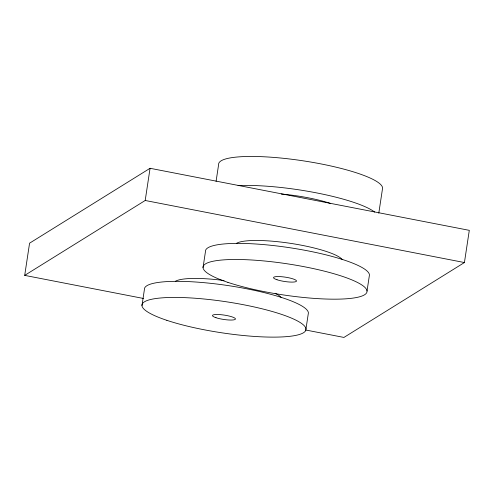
<?xml version="1.0" encoding="UTF-8"?>
<svg xmlns="http://www.w3.org/2000/svg" width="494" height="494" viewBox="0 0 494 494"><rect width="100%" height="100%" fill="white"/><g stroke="black" fill="none" stroke-linecap="round" stroke-linejoin="round"><path stroke-width="0.74" d="M143.464 298.469L24.7 275.38L29.572 243.184L150.065 168.287L469.3 230.346L464.428 262.542L343.935 337.433L305.354 329.936M24.7 275.38L145.199 200.484L150.065 168.287M141.976 305.57L144.409 289.472A82.906 15.678 8.6 0 1 225.171 285.155A82.906 15.678 8.6 0 1 308.404 312.887L305.971 328.985M203.028 267.625L205.467 251.52A82.906 15.678 8.6 0 1 286.23 247.204A82.906 15.678 8.6 0 1 369.456 274.942L367.023 291.04M216.076 181.366L218.614 164.588A82.906 15.678 8.6 0 1 299.376 160.272A82.906 15.678 8.6 0 1 382.603 188.01L378.799 213.173M145.199 200.484L464.428 262.542M236.435 243.369A54.717 10.349 8.6 0 1 290.935 243.412A54.717 10.349 8.6 0 1 342.243 259.548M175.382 281.321A54.717 10.349 8.6 0 1 224.091 280.536M275.109 293.3A54.717 10.349 8.6 0 1 281.191 297.499M281.247 194.037A49.746 9.405 8.6 0 1 330.492 203.448M238.052 185.633A82.906 15.678 8.6 0 1 374.643 212.068M166.867 320.334A82.906 15.678 8.6 0 0 303.495 332.734A82.906 15.678 8.6 0 0 201.558 298.765A82.906 15.678 8.6 0 0 166.867 320.334M215.977 317.704A11.609 2.192 8.6 0 0 235.107 319.445A11.609 2.192 8.6 0 0 220.837 314.684A11.609 2.192 8.6 0 0 215.977 317.704M227.919 282.383A82.906 15.678 8.6 0 0 364.547 294.788A82.906 15.678 8.6 0 0 262.61 260.82A82.906 15.678 8.6 0 0 227.919 282.383M277.029 279.758A11.609 2.192 8.6 0 0 296.159 281.494A11.609 2.192 8.6 0 0 281.889 276.739A11.609 2.192 8.6 0 0 277.029 279.758"/></g></svg>
